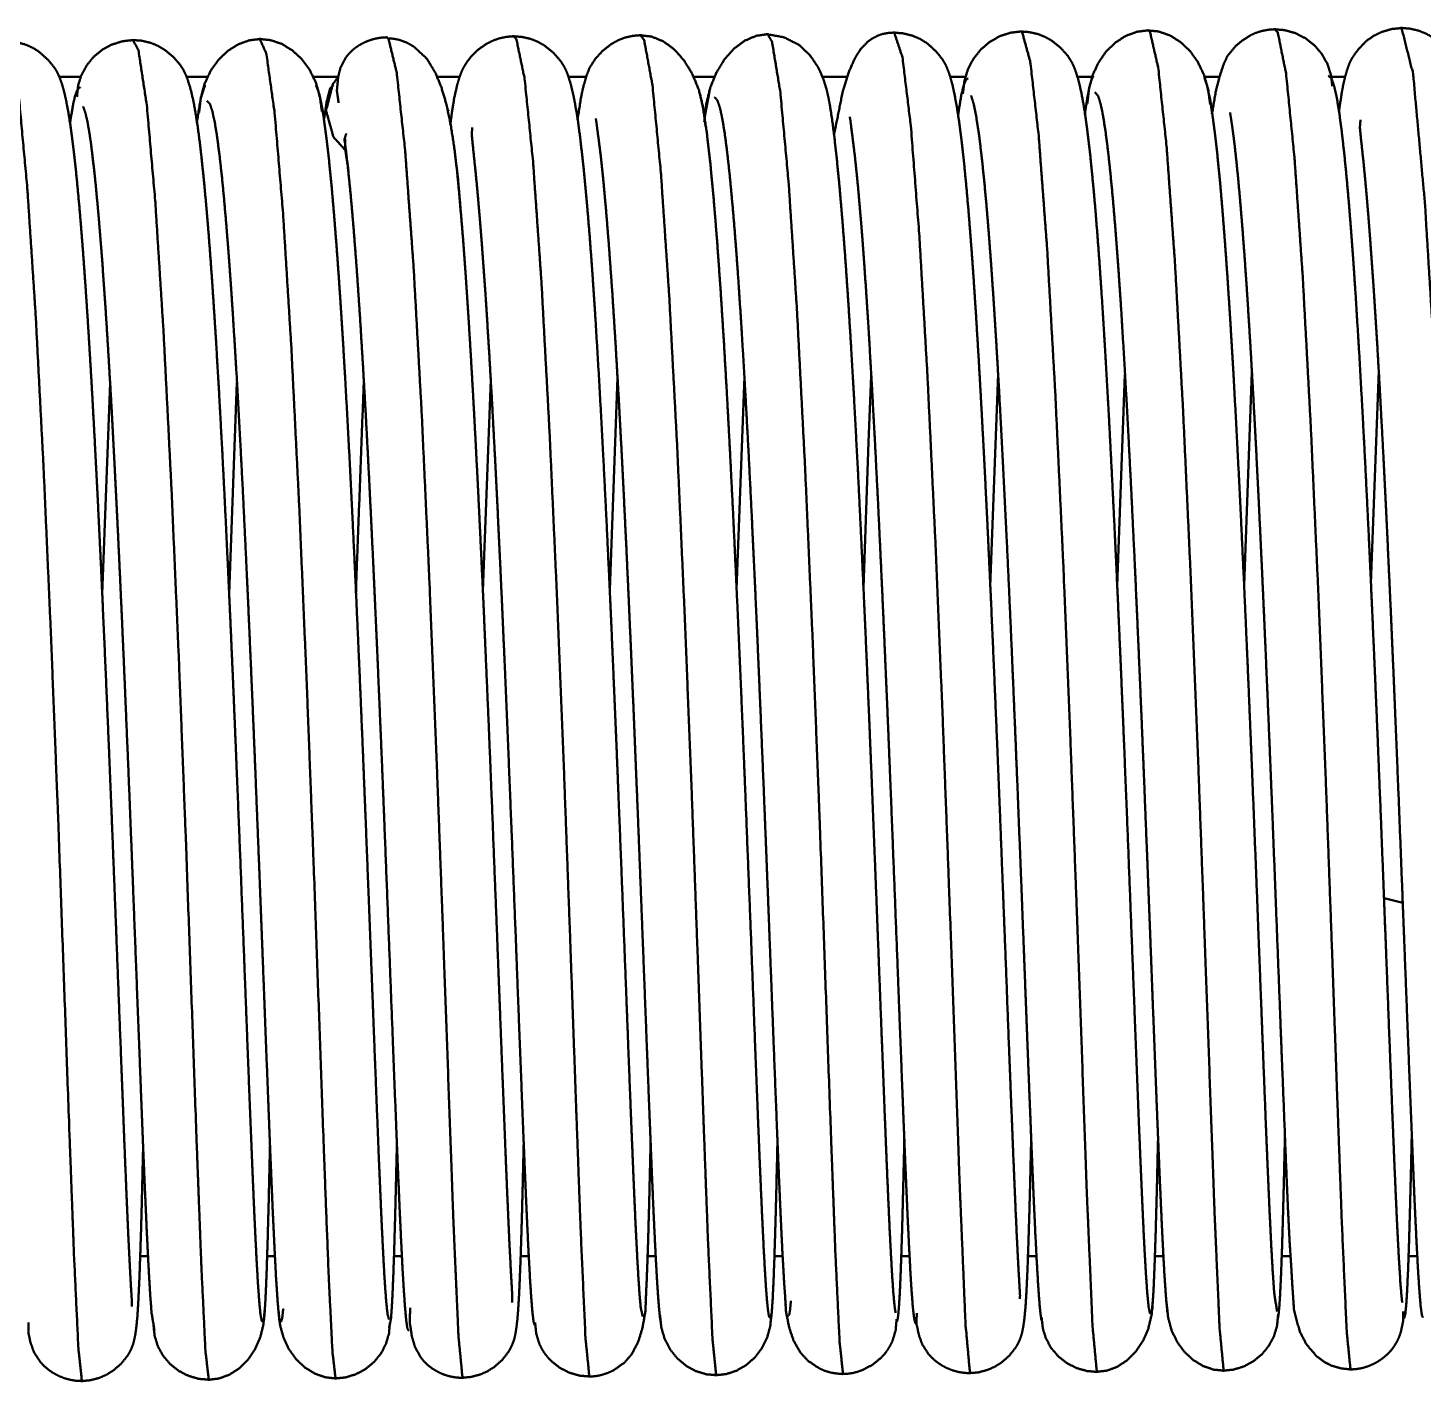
# Paper-space layout 'Layout1' of a CAD drawing. Header units: millimetres. Extents: x 69 to 348, y 30 to 269.
# Drawn here: x 185.55 to 193.24, y 125.51 to 132.98 of the extents above; entities that cross this region are included whole.
import ezdxf

# ---------------------------------------------------------------- set-up
doc = ezdxf.new("R2010")
doc.units = ezdxf.units.MM
doc.layers.add('170', color=7, linetype='Continuous', true_color=0xffffff)

psp = doc.layouts.get("Layout1")

# ---------------------------------------------------------------- linework, layer by layer
at = {"layer": '170', "color": 155, "linetype": 'Continuous', "lineweight": 50}
for p, q in [((187.5287, 132.9243), (187.5268, 132.9244)), ((185.8407, 132.7057), (185.7214, 132.7057)), ((186.5445, 132.7057), (186.4232, 132.7057)), ((187.2601, 132.7057), (187.1182, 132.7057)), ((187.9301, 132.7057), (187.8039, 132.7057)), ((188.6276, 132.7057), (188.5301, 132.7057)), ((189.342, 132.7057), (189.2139, 132.7057)), ((190.072, 132.7057), (189.9282, 132.7057)), ((190.7251, 132.7057), (190.6364, 132.7057)), ((191.4207, 132.7057), (191.337, 132.7057)), ((192.1245, 132.7057), (192.0389, 132.7057)), ((192.8151, 132.7057), (192.7332, 132.7057)), ((189.3076, 132.6249), (189.2799, 132.4787)), ((187.1975, 132.5771), (187.1815, 132.4741)), ((187.8696, 132.521), (187.8696, 132.5222)), ((192.9568, 129.9118), (193, 131.084)), ((186.0012, 131.0184), (185.958, 129.8516)), ((186.7009, 131.0199), (186.6578, 129.856)), ((188.0576, 129.8693), (188.1008, 131.0367)), ((188.7575, 129.8759), (188.8008, 131.0467)), ((189.4573, 129.8792), (189.5007, 131.0529)), ((190.2005, 131.0573), (190.185, 130.6916)), ((190.9005, 131.0669), (190.8572, 129.8949)), ((191.6, 131.0645), (191.557, 129.8981)), ((192.3002, 131.0774), (192.2568, 129.9013)), ((190.1573, 129.8894), (190.185, 130.6916)), ((193.0296, 128.1744), (193.1335, 128.1491)), ((186.1676, 126.2005), (186.2107, 126.2005)), ((186.8676, 126.2005), (186.9114, 126.2005)), ((187.5676, 126.2005), (187.6114, 126.2005)), ((188.2664, 126.2005), (188.3114, 126.2005)), ((188.9664, 126.2005), (189.012, 126.2005)), ((189.6664, 126.2005), (189.712, 126.2005)), ((190.3664, 126.2005), (190.412, 126.2005)), ((191.0651, 126.2005), (191.1126, 126.2005)), ((191.7657, 126.2005), (191.8126, 126.2005)), ((192.4651, 126.2005), (192.5139, 126.2005)), ((193.1645, 126.2005), (193.2132, 126.2005))]:
    psp.add_line(p, q, dxfattribs=at)
for points, knots in [([(188.2325, 132.9304), (188.1899, 132.9273), (188.1492, 132.9188), (188.1144, 132.9065), (188.0814, 132.8904), (188.0331, 132.8575), (187.9932, 132.8187), (187.9705, 132.789), (187.9537, 132.7622), (187.9417, 132.7386), (187.9346, 132.7206), (187.9254, 132.6934), (187.9168, 132.6649), (187.9002, 132.5917), (187.8866, 132.5072), (187.878, 132.4422)], [0, 0, 0.063607, 0.125496, 0.180552, 0.235175, 0.322111, 0.404956, 0.460788, 0.507751, 0.547219, 0.576035, 0.61879, 0.663202, 0.774858, 0.902368, 1, 1]), ([(188.9393, 125.8679), (188.9286, 125.9175), (188.9222, 125.9885), (188.9153, 126.0893), (188.9086, 126.2075), (188.9014, 126.3497), (188.8945, 126.4995), (188.8873, 126.6679), (188.8804, 126.8352), (188.8731, 127.0157), (188.8594, 127.3671), (188.8466, 127.702), (188.8246, 128.2711), (188.8064, 128.7321), (188.7952, 129.0072), (188.7837, 129.2841), (188.7697, 129.6088), (188.7552, 129.9305), (188.7381, 130.2928), (188.7204, 130.6434), (188.7, 131.0198), (188.6789, 131.3693), (188.6675, 131.5439), (188.6559, 131.7082), (188.6449, 131.8527), (188.6337, 131.9879), (188.6142, 132.1968), (188.594, 132.3762), (188.5776, 132.4943), (188.5594, 132.5958), (188.5447, 132.6582), (188.5283, 132.7122), (188.522, 132.729), (188.5134, 132.7483), (188.5018, 132.7703), (188.4847, 132.7963), (188.4473, 132.8388), (188.3975, 132.8791), (188.3606, 132.9), (188.3209, 132.9157), (188.2728, 132.9267), (188.2216, 132.9303)], [0, 0, 0.006989, 0.016802, 0.030714, 0.047016, 0.066615, 0.087255, 0.11046, 0.133519, 0.158394, 0.206799, 0.252946, 0.331354, 0.394874, 0.43278, 0.470924, 0.515681, 0.560007, 0.609941, 0.658277, 0.710174, 0.758376, 0.782457, 0.805137, 0.825092, 0.843763, 0.872652, 0.897514, 0.913925, 0.928126, 0.936948, 0.944708, 0.947191, 0.950102, 0.953521, 0.957808, 0.965601, 0.974423, 0.980256, 0.986132, 0.992933, 1, 1]), ([(188.6451, 125.5357), (188.6238, 125.7501), (188.5967, 126.3568), (188.5709, 127.0619), (188.5406, 127.9159), (188.506, 128.8581), (188.4672, 129.8267), (188.4251, 130.7564), (188.3805, 131.5811), (188.3344, 132.2402), (188.288, 132.6957), (188.2424, 132.9151), (188.2266, 132.9304)], [0, 0, 0.029061, 0.110936, 0.206075, 0.321304, 0.448431, 0.579139, 0.704633, 0.815998, 0.905089, 0.966818, 0.997028, 1, 1]), ([(188.933, 132.9364), (188.8859, 132.9326), (188.8415, 132.9225), (188.8039, 132.9081), (188.7689, 132.889), (188.7185, 132.8497), (188.6798, 132.8079), (188.6459, 132.7553), (188.6291, 132.7115), (188.6137, 132.6585), (188.6013, 132.6046), (188.5796, 132.4685)], [0, 0, 0.072479, 0.142292, 0.20412, 0.265302, 0.363464, 0.450902, 0.546942, 0.618856, 0.703656, 0.788432, 1, 1]), ([(189.2864, 132.4329), (189.2727, 132.5398), (189.2485, 132.6359), (189.2124, 132.7237), (189.1665, 132.7985), (189.1116, 132.8593), (189.0514, 132.9029), (188.9877, 132.9287), (188.9206, 132.9363)], [0, 0, 0.158028, 0.303331, 0.442535, 0.571208, 0.691274, 0.800196, 0.901051, 1, 1]), ([(189.3451, 125.5426), (189.3249, 125.7364), (189.2994, 126.291), (189.2741, 126.9747), (189.2444, 127.8137), (189.2103, 128.7482), (189.172, 129.7173), (189.1302, 130.6555), (189.0859, 131.4959), (189.0399, 132.1772), (188.9934, 132.6596), (188.9477, 132.9088), (188.9269, 132.9364)], [0, 0, 0.026269, 0.101152, 0.193422, 0.306639, 0.432755, 0.563561, 0.690213, 0.803715, 0.895805, 0.961165, 0.995329, 1, 1]), ([(189.6325, 132.9424), (189.566, 132.9327), (189.5032, 132.906), (189.4443, 132.8627), (189.3909, 132.8034), (189.3468, 132.7315), (189.3126, 132.6476), (189.2905, 132.5564), (189.2791, 132.4554)], [0, 0, 0.102016, 0.205604, 0.316601, 0.437618, 0.565725, 0.703176, 0.845604, 1, 1]), ([(190.3345, 125.8869), (190.3283, 125.9306), (190.3217, 126.0041), (190.3154, 126.0967), (190.3088, 126.2134), (190.3024, 126.3384), (190.2957, 126.482), (190.2895, 126.6248), (190.2829, 126.7809), (190.2752, 126.9736), (190.2602, 127.3564), (190.2476, 127.6827), (190.2353, 128.0046), (190.2197, 128.4048), (190.1998, 128.9022), (190.1885, 129.1771), (190.1749, 129.4979), (190.1608, 129.8167), (190.1442, 130.1746), (190.1273, 130.5225), (190.1088, 130.8747), (190.0899, 131.2063), (190.0726, 131.4821), (190.0551, 131.7348), (190.0395, 131.936), (190.0237, 132.118), (190.0098, 132.2585), (189.9961, 132.3808), (189.9848, 132.468), (189.9721, 132.5501), (189.9643, 132.5921), (189.9538, 132.6372), (189.9353, 132.6968), (189.9081, 132.7579), (189.8621, 132.8261), (189.8033, 132.8817), (189.72, 132.9241), (189.6214, 132.9423)], [0, 0, 0.006095, 0.016267, 0.02907, 0.045197, 0.062459, 0.082285, 0.101998, 0.123547, 0.150146, 0.202992, 0.248025, 0.29246, 0.347707, 0.416359, 0.454311, 0.498605, 0.542619, 0.592038, 0.640075, 0.68872, 0.734529, 0.772646, 0.807587, 0.835428, 0.860625, 0.880095, 0.897072, 0.909194, 0.920659, 0.926549, 0.932928, 0.941544, 0.950764, 0.962118, 0.973275, 0.986165, 1, 1]), ([(190.0449, 125.5497), (190.0258, 125.7257), (190.0021, 126.2283), (189.9773, 126.8899), (189.9145, 128.6388), (189.8767, 129.6075), (189.8353, 130.5532), (189.7912, 131.4084), (189.7454, 132.1112), (189.6989, 132.6201), (189.653, 132.8988), (189.6283, 132.9423)], [0, 0, 0.023883, 0.091762, 0.181075, 0.417169, 0.547955, 0.675653, 0.79119, 0.886201, 0.955134, 0.99324, 1, 1]), ([(190.3327, 132.9506), (190.3123, 132.9498), (190.2941, 132.9484), (190.261, 132.9424), (190.2365, 132.9336), (190.2062, 132.918), (190.1802, 132.8995), (190.1409, 132.8581), (190.1093, 132.8073), (190.0743, 132.7274), (190.0447, 132.6327), (189.9949, 132.386)], [0, 0, 0.028381, 0.053687, 0.100539, 0.136747, 0.184081, 0.228389, 0.307763, 0.390967, 0.512143, 0.650086, 1, 1]), ([(191.0208, 125.965), (191.0211, 125.9844), (191.0193, 126.0165), (191.0166, 126.0615), (191.0123, 126.1364), (191.0074, 126.229), (191.0019, 126.3417), (190.996, 126.4709), (190.9903, 126.6046), (190.9842, 126.7515), (190.972, 127.0543), (190.9606, 127.3476), (190.9373, 127.955), (190.9117, 128.6113), (190.8971, 128.9735), (190.8795, 129.3933), (190.8612, 129.8112), (190.8508, 130.0379), (190.8402, 130.2611), (190.8287, 130.4931), (190.817, 130.7192), (190.8045, 130.9503), (190.7918, 131.172), (190.7783, 131.3927), (190.7646, 131.6003), (190.7515, 131.7818), (190.7383, 131.9498), (190.7262, 132.088), (190.714, 132.2148), (190.6996, 132.3459), (190.6846, 132.4616), (190.6719, 132.5443), (190.6583, 132.6174), (190.647, 132.6673), (190.6343, 132.7121), (190.6264, 132.7348), (190.6172, 132.7581), (190.608, 132.7782), (190.5934, 132.8026), (190.5587, 132.846), (190.5095, 132.8905), (190.471, 132.9147), (190.429, 132.9329), (190.3765, 132.946), (190.3201, 132.9504)], [0, 0, 0.002693, 0.007165, 0.013446, 0.023887, 0.036788, 0.052487, 0.070486, 0.089108, 0.109573, 0.151751, 0.192602, 0.277193, 0.368595, 0.419047, 0.477513, 0.535721, 0.567313, 0.598411, 0.630739, 0.662245, 0.694443, 0.725359, 0.756129, 0.785072, 0.810407, 0.833861, 0.853164, 0.870889, 0.889243, 0.905485, 0.917121, 0.927473, 0.934599, 0.941076, 0.944419, 0.947906, 0.950975, 0.954946, 0.962675, 0.971903, 0.978223, 0.984606, 0.992128, 1, 1]), ([(190.3265, 132.9506), (190.3274, 132.9505), (190.3724, 132.8142), (190.4187, 132.4351), (190.465, 131.8403), (190.5102, 131.063), (190.5533, 130.1612), (190.5933, 129.1991), (190.6293, 128.2408), (190.6884, 126.5894), (190.7204, 125.8258), (190.7449, 125.5542)], [0, 0, 0.000128, 0.019483, 0.070982, 0.151437, 0.256432, 0.378174, 0.508022, 0.637343, 0.860164, 0.963231, 1, 1]), ([(191.0316, 132.9569), (190.9688, 132.9498), (190.9097, 132.9306), (190.8544, 132.8993), (190.8046, 132.8568), (190.7638, 132.8053), (190.7331, 132.7461), (190.7141, 132.6825), (190.706, 132.6129)], [0, 0, 0.120826, 0.239524, 0.361045, 0.486198, 0.611743, 0.739108, 0.866114, 1, 1]), ([(191.7398, 125.8837), (191.737, 125.8869), (191.7304, 125.9217), (191.7233, 125.9934), (191.7164, 126.091), (191.709, 126.2178), (191.7019, 126.3589), (191.6943, 126.5231), (191.687, 126.692), (191.6793, 126.8784), (191.6644, 127.2551), (191.65, 127.6278), (191.6365, 127.9781), (191.6137, 128.5643), (191.595, 129.0297), (191.5837, 129.2998), (191.5721, 129.5699), (191.5583, 129.8802), (191.5441, 130.1857), (191.5275, 130.524), (191.5104, 130.8497), (191.4909, 131.1946), (191.4709, 131.5136), (191.4601, 131.6718), (191.4491, 131.8205), (191.4388, 131.9514), (191.4282, 132.0736), (191.4097, 132.2634), (191.3905, 132.4267), (191.3749, 132.5353), (191.3574, 132.6294), (191.3431, 132.6885), (191.3271, 132.74), (191.3208, 132.7565), (191.3123, 132.7754), (191.3008, 132.7972), (191.2837, 132.8231), (191.2464, 132.8654), (191.1966, 132.9056), (191.1598, 132.9265), (191.1202, 132.9422), (191.0721, 132.9532), (191.0209, 132.9568)], [0, 0, 0.000586, 0.005459, 0.015354, 0.028814, 0.046265, 0.065691, 0.088291, 0.111525, 0.137165, 0.188988, 0.240264, 0.288442, 0.369083, 0.433111, 0.470274, 0.50743, 0.550137, 0.592171, 0.638735, 0.683558, 0.731053, 0.774988, 0.796779, 0.817282, 0.83532, 0.852191, 0.878397, 0.901, 0.916087, 0.929242, 0.937593, 0.945005, 0.947437, 0.950288, 0.953676, 0.95794, 0.965696, 0.974493, 0.980309, 0.986167, 0.992953, 1, 1]), ([(191.0254, 132.9568), (191.0326, 132.9544), (191.0779, 132.7877), (191.1242, 132.3805), (191.1704, 131.7618), (191.2154, 130.9666), (191.2582, 130.0538), (191.2977, 129.0885), (191.3332, 128.1352), (191.3912, 126.516), (191.4214, 125.8116), (191.4447, 125.5609)], [0, 0, 0.001026, 0.02431, 0.079559, 0.1632, 0.270575, 0.393756, 0.523997, 0.652599, 0.871021, 0.966059, 1, 1]), ([(191.7326, 132.9631), (191.6679, 132.9554), (191.6068, 132.9333), (191.5495, 132.8972), (191.4978, 132.8477), (191.4553, 132.7875), (191.4227, 132.7178), (191.402, 132.6422), (191.3921, 132.559)], [0, 0, 0.11199, 0.223538, 0.339806, 0.462747, 0.589343, 0.721539, 0.856012, 1, 1]), ([(192.0703, 132.553), (192.0586, 132.6391), (192.0362, 132.7168), (192.0021, 132.7883), (191.9581, 132.8495), (191.9052, 132.8994), (191.847, 132.9354), (191.7853, 132.9566), (191.7201, 132.963)], [0, 0, 0.146186, 0.282342, 0.415557, 0.542389, 0.664809, 0.779907, 0.889841, 1, 1]), ([(191.7264, 132.9631), (191.7379, 132.9546), (191.7833, 132.7578), (191.8297, 132.3228), (191.8758, 131.6808), (191.9206, 130.8684), (191.963, 129.9456), (192.0021, 128.978), (192.0371, 128.0307), (192.094, 126.4452), (192.1223, 125.8001), (192.1444, 125.5678)], [0, 0, 0.001924, 0.029165, 0.088142, 0.174933, 0.284634, 0.40919, 0.539753, 0.667565, 0.881475, 0.968538, 1, 1]), ([(192.4316, 132.9692), (192.3915, 132.9663), (192.3538, 132.959), (192.3211, 132.9484), (192.291, 132.9347), (192.2452, 132.9056), (192.2098, 132.8753), (192.1663, 132.8228), (192.145, 132.7771), (192.1216, 132.7067), (192.1015, 132.6277), (192.08, 132.5008)], [0, 0, 0.061923, 0.120959, 0.173865, 0.224745, 0.308182, 0.379873, 0.484775, 0.562348, 0.67647, 0.802006, 1, 1]), ([(192.7441, 132.6555), (192.7359, 132.7197), (192.7167, 132.7785), (192.686, 132.8329), (192.6453, 132.8803), (192.5959, 132.919), (192.541, 132.9471), (192.4827, 132.9638), (192.4208, 132.9691)], [0, 0, 0.129796, 0.253964, 0.379239, 0.504347, 0.630282, 0.753882, 0.875453, 1, 1]), ([(192.4257, 132.9692), (192.4431, 132.9511), (192.4887, 132.7243), (192.5351, 132.262), (192.5812, 131.5973), (192.6257, 130.7686), (192.6678, 129.8366), (192.7064, 128.8678), (192.7409, 127.9275), (192.7711, 127.0772), (192.7968, 126.3773), (192.8233, 125.7857), (192.8443, 125.5747)], [0, 0, 0.003383, 0.03458, 0.097222, 0.187067, 0.298975, 0.424767, 0.555507, 0.682387, 0.797119, 0.891551, 0.971403, 1, 1]), ([(193.1319, 132.9763), (193.0712, 132.9698), (193.0153, 132.9536), (192.9719, 132.9323), (192.9327, 132.9046), (192.8863, 132.8571), (192.8548, 132.8128), (192.8416, 132.7879), (192.8339, 132.7683), (192.8242, 132.7398), (192.8155, 132.7102), (192.8051, 132.6666), (192.7961, 132.6187), (192.7803, 132.5128)], [0, 0, 0.094361, 0.18421, 0.259035, 0.333073, 0.435746, 0.519728, 0.563291, 0.595805, 0.64235, 0.690034, 0.759275, 0.834528, 1, 1]), ([(193.838, 125.915), (193.8285, 125.956), (193.8221, 126.0235), (193.8153, 126.1216), (193.8086, 126.2375), (193.8016, 126.377), (193.7948, 126.5239), (193.7876, 126.689), (193.7808, 126.8529), (193.7669, 127.1993), (193.7537, 127.5409), (193.7365, 127.9885), (193.7254, 128.2774), (193.7072, 128.7384), (193.6961, 129.014), (193.6846, 129.2917), (193.6706, 129.6177), (193.6561, 129.9409), (193.6389, 130.3058), (193.6212, 130.6589), (193.6006, 131.0395), (193.5794, 131.394), (193.5679, 131.5717), (193.5562, 131.7392), (193.5452, 131.8863), (193.534, 132.0235), (193.5142, 132.2352), (193.4938, 132.4163), (193.4773, 132.5356), (193.4589, 132.638), (193.444, 132.7014), (193.4274, 132.7561), (193.4209, 132.7734), (193.4122, 132.793), (193.4006, 132.8153), (193.3833, 132.8417), (193.3458, 132.8843), (193.2958, 132.9248), (193.2589, 132.9458), (193.2192, 132.9615), (193.1711, 132.9725), (193.1199, 132.9762)], [0, 0, 0.005798, 0.015132, 0.02867, 0.044656, 0.063892, 0.08414, 0.106897, 0.129478, 0.177212, 0.224285, 0.285962, 0.32578, 0.389306, 0.427291, 0.465558, 0.510492, 0.555038, 0.605331, 0.654021, 0.706503, 0.755403, 0.77992, 0.803046, 0.823351, 0.842314, 0.871593, 0.896675, 0.913268, 0.927596, 0.936555, 0.944427, 0.946969, 0.949926, 0.953388, 0.957736, 0.965545, 0.974416, 0.98025, 0.986135, 0.992932, 1, 1]), ([(193.5443, 125.5802), (193.5425, 125.5821), (193.5261, 125.744), (193.5063, 126.1467), (193.4826, 126.7617), (193.4216, 128.4652), (193.3847, 129.4301), (193.344, 130.3842), (193.3004, 131.2647), (193.2549, 132.0087), (193.1896, 132.7221), (193.1259, 132.9763)], [0, 0, 0.000348, 0.022295, 0.07668, 0.15968, 0.389579, 0.519807, 0.648614, 0.767502, 0.868036, 0.96466, 1, 1]), ([(186.1214, 125.9218), (186.1218, 125.9416), (186.1199, 125.9741), (186.1171, 126.0197), (186.1128, 126.0957), (186.1078, 126.1899), (186.1022, 126.3051), (186.0962, 126.4378), (186.0903, 126.5755), (186.084, 126.7268), (186.0717, 127.037), (186.0602, 127.3345), (186.0367, 127.9464), (186.011, 128.603), (185.9963, 128.9644), (185.9788, 129.3828), (185.9604, 129.7987), (185.9501, 130.024), (185.9395, 130.2458), (185.9281, 130.4757), (185.9165, 130.6996), (185.9041, 130.9279), (185.8914, 131.1466), (185.878, 131.3637), (185.8644, 131.5675), (185.8514, 131.7464), (185.8383, 131.9122), (185.8263, 132.0489), (185.8142, 132.1746), (185.7999, 132.3045), (185.7851, 132.4195), (185.7726, 132.5013), (185.7591, 132.5737), (185.748, 132.6229), (185.7355, 132.6669), (185.7278, 132.6891), (185.7186, 132.7119), (185.7095, 132.7317), (185.695, 132.7557), (185.6604, 132.799), (185.6114, 132.8433), (185.5729, 132.8675), (185.5308, 132.8858), (185.4783, 132.899), (185.4219, 132.9035)], [0, 0, 0.002756, 0.007284, 0.013652, 0.024246, 0.037393, 0.053445, 0.07194, 0.091136, 0.112221, 0.155442, 0.19691, 0.282175, 0.373662, 0.424026, 0.482334, 0.540311, 0.571712, 0.602625, 0.634679, 0.665905, 0.697736, 0.728237, 0.758522, 0.786968, 0.811937, 0.835106, 0.854206, 0.871796, 0.889996, 0.906135, 0.917655, 0.927913, 0.934935, 0.941311, 0.944572, 0.948006, 0.951031, 0.954931, 0.962662, 0.971854, 0.978193, 0.984573, 0.99212, 1, 1]), ([(185.4273, 132.9036), (185.4524, 132.8644), (185.4982, 132.593), (185.5446, 132.0907), (185.5905, 131.3933), (185.6346, 130.5416), (185.6761, 129.5977), (185.7141, 128.6288), (185.7771, 126.8736), (185.8021, 126.2064), (185.8262, 125.6911), (185.8456, 125.5106)], [0, 0, 0.00628, 0.043398, 0.111439, 0.20572, 0.320749, 0.448185, 0.578977, 0.815882, 0.905937, 0.975525, 1, 1]), ([(186.1332, 132.9096), (186.0717, 132.9031), (186.0141, 132.8856), (185.96, 132.8569), (185.9117, 132.8178), (185.8722, 132.7704), (185.8428, 132.7164), (185.825, 132.6582), (185.8183, 132.5951)], [0, 0, 0.125409, 0.247577, 0.371752, 0.497902, 0.622983, 0.747778, 0.87126, 1, 1]), ([(186.8407, 125.8393), (186.8377, 125.843), (186.8313, 125.876), (186.8246, 125.9422), (186.818, 126.0325), (186.8109, 126.1504), (186.8041, 126.2829), (186.7968, 126.4378), (186.7897, 126.5989), (186.7823, 126.7766), (186.7679, 127.1382), (186.754, 127.4996), (186.7407, 127.8442), (186.7177, 128.4381), (186.6995, 128.8904), (186.6892, 129.1399), (186.6787, 129.3899), (186.6659, 129.6818), (186.6528, 129.9706), (186.6374, 130.2953), (186.6216, 130.6103), (186.6033, 130.9496), (186.5845, 131.2676), (186.5741, 131.4299), (186.5637, 131.5841), (186.5528, 131.736), (186.5417, 131.8786), (186.5216, 132.1079), (186.5008, 132.3062), (186.4835, 132.4397), (186.4646, 132.5537), (186.4491, 132.6252), (186.4305, 132.6874), (186.4226, 132.708), (186.4132, 132.7294), (186.4029, 132.7495), (186.387, 132.7738), (186.3515, 132.8146), (186.3023, 132.8558), (186.265, 132.8776), (186.2246, 132.894), (186.1748, 132.9056), (186.1215, 132.9095)], [0, 0, 0.000662, 0.005277, 0.014426, 0.026885, 0.043112, 0.061359, 0.082688, 0.104854, 0.129316, 0.179063, 0.228797, 0.276206, 0.357933, 0.420174, 0.454509, 0.488912, 0.529087, 0.568838, 0.613526, 0.656891, 0.703608, 0.74741, 0.769779, 0.791029, 0.811966, 0.831627, 0.863282, 0.89069, 0.909203, 0.925097, 0.935159, 0.944077, 0.947109, 0.950327, 0.953435, 0.957423, 0.96486, 0.97368, 0.979615, 0.985621, 0.992651, 1, 1]), ([(186.1271, 132.9096), (186.1577, 132.8516), (186.2036, 132.551), (186.2501, 132.0226), (186.2958, 131.3041), (186.3397, 130.4383), (186.3808, 129.4876), (186.4183, 128.5199), (186.4802, 126.7905), (186.5047, 126.1459), (186.5272, 125.6785), (186.5456, 125.5176)], [0, 0, 0.008838, 0.049874, 0.121431, 0.218552, 0.335517, 0.463889, 0.594545, 0.828005, 0.915026, 0.978161, 1, 1]), ([(186.8332, 132.9156), (186.7684, 132.9076), (186.7072, 132.8852), (186.6499, 132.8488), (186.5981, 132.799), (186.5554, 132.7386), (186.5228, 132.6685), (186.5021, 132.5926), (186.4921, 132.5089)], [0, 0, 0.111781, 0.223187, 0.339351, 0.462285, 0.588848, 0.721169, 0.855763, 1, 1]), ([(187.1701, 132.5142), (187.1586, 132.5984), (187.1365, 132.6744), (187.1025, 132.7442), (187.0588, 132.8039), (187.0061, 132.8527), (186.9481, 132.8879), (186.8866, 132.9089), (186.8216, 132.9154)], [0, 0, 0.145091, 0.280263, 0.412726, 0.539153, 0.661775, 0.777526, 0.888602, 1, 1]), ([(186.8266, 132.9155), (186.863, 132.8353), (186.9091, 132.5055), (186.9555, 131.9516), (187.0011, 131.2129), (187.0447, 130.3337), (187.0854, 129.3772), (187.1224, 128.4116), (187.1833, 126.7098), (187.2072, 126.0885), (187.228, 125.6721), (187.2451, 125.5248)], [0, 0, 0.011888, 0.056813, 0.131819, 0.231685, 0.350472, 0.479651, 0.610044, 0.839829, 0.923729, 0.979985, 1, 1]), ([(187.5325, 132.9244), (187.5141, 132.924), (187.4953, 132.9223), (187.4777, 132.9196), (187.4598, 132.9158), (187.443, 132.9111), (187.4265, 132.9054), (187.4107, 132.899), (187.3956, 132.8919), (187.381, 132.8839), (187.3675, 132.8755), (187.3543, 132.8663), (187.3424, 132.8568), (187.3193, 132.8348), (187.3016, 132.8132), (187.2719, 132.757), (187.2593, 132.704), (187.2526, 132.6317), (187.2615, 132.5626)], [0, 0, 0.034901, 0.070845, 0.104753, 0.139443, 0.172649, 0.205834, 0.23829, 0.269938, 0.301581, 0.331741, 0.362505, 0.391384, 0.45196, 0.505086, 0.625983, 0.729564, 0.867561, 1, 1]), ([(187.9366, 131.949), (187.9213, 132.1358), (187.9014, 132.3063), (187.8811, 132.4387), (187.8556, 132.5591), (187.8289, 132.6485), (187.7952, 132.7298), (187.7476, 132.8077), (187.6756, 132.8737), (187.6441, 132.892), (187.6051, 132.9075), (187.5876, 132.9123), (187.5681, 132.916), (187.5501, 132.9179), (187.5305, 132.9188)], [0, 0, 0.164352, 0.314855, 0.432348, 0.54023, 0.622087, 0.699194, 0.779234, 0.864888, 0.896848, 0.933633, 0.949534, 0.966928, 0.982801, 1, 1]), ([(187.9454, 125.5287), (187.9229, 125.7615), (187.894, 126.4254), (187.8368, 128.0194), (187.8016, 128.9683), (187.7624, 129.9355), (187.72, 130.8559), (187.6751, 131.664), (187.6289, 132.3001), (187.5825, 132.7281), (187.5372, 132.9176), (187.5363, 132.9188)], [0, 0, 0.031567, 0.121295, 0.336662, 0.464871, 0.59556, 0.719966, 0.829246, 0.915363, 0.973488, 0.999803, 1, 1]), ([(187.2588, 132.7065), (187.2297, 132.6656), (187.1926, 132.5197), (187.2334, 132.3746), (187.302, 132.2986)], [0, 0, 0.110611, 0.442234, 0.774462, 1, 1]), ([(190.7356, 132.698), (190.724, 132.6912), (190.7104, 132.6605), (190.6971, 132.6061), (190.6798, 132.4975)], [0, 0, 0.063334, 0.220753, 0.483598, 1, 1]), ([(191.426, 132.7119), (191.4144, 132.6863), (191.403, 132.6448), (191.3923, 132.5899), (191.3818, 132.5205), (191.3793, 132.5011)], [0, 0, 0.12937, 0.327941, 0.586176, 0.909932, 1, 1]), ([(192.4393, 125.8943), (192.4236, 125.9958), (192.4158, 126.1051), (192.4074, 126.2523), (192.3998, 126.406), (192.3917, 126.5851), (192.3846, 126.7512), (192.3772, 126.9329), (192.3613, 127.3383), (192.3504, 127.6222), (192.3363, 127.9877), (192.3207, 128.3909), (192.2999, 128.912), (192.2868, 129.2295), (192.2732, 129.5476), (192.2568, 129.916), (192.2398, 130.2772), (192.2199, 130.6761), (192.1994, 131.0539), (192.1879, 131.2494), (192.1764, 131.4355), (192.1641, 131.6211), (192.1517, 131.7943), (192.1385, 131.963), (192.1254, 132.1164), (192.1114, 132.2607), (192.0975, 132.3868), (192.0829, 132.4986), (192.0684, 132.5882), (192.0533, 132.6572), (192.0384, 132.701)], [0, 0, 0.01505, 0.031106, 0.052724, 0.075271, 0.101546, 0.125913, 0.152561, 0.212031, 0.253662, 0.307268, 0.366416, 0.442839, 0.489412, 0.536073, 0.590122, 0.643119, 0.701652, 0.75711, 0.785802, 0.813134, 0.840395, 0.865847, 0.890645, 0.913204, 0.934455, 0.953039, 0.969564, 0.982877, 0.99322, 1, 1]), ([(193.129, 125.9439), (193.1204, 126.0425), (193.111, 126.1905), (193.1022, 126.3594), (193.0928, 126.5645), (193.0842, 126.766), (193.0751, 126.9899), (193.0589, 127.4027), (193.0414, 127.8597), (193.0294, 128.1694), (193.0142, 128.5594), (192.9973, 128.9803), (192.9863, 129.2457), (192.975, 129.5113), (192.961, 129.8281), (192.9467, 130.1402), (192.9295, 130.4949), (192.9118, 130.8358), (192.8912, 131.2023), (192.8702, 131.5386), (192.8586, 131.7078), (192.8469, 131.8654), (192.8345, 132.0195), (192.822, 132.1597), (192.8089, 132.292), (192.7957, 132.4075), (192.782, 132.5102), (192.7683, 132.5927), (192.754, 132.6566), (192.7399, 132.6965), (192.723, 132.7119)], [0, 0, 0.014576, 0.036409, 0.061317, 0.09155, 0.121245, 0.154254, 0.215075, 0.282422, 0.328064, 0.385544, 0.447573, 0.486677, 0.525828, 0.572518, 0.618532, 0.670818, 0.72109, 0.775141, 0.824765, 0.849731, 0.87301, 0.895771, 0.9165, 0.936075, 0.953199, 0.968448, 0.980767, 0.990407, 0.996643, 1, 1]), ([(185.8366, 132.649), (185.8225, 132.639), (185.809, 132.6053), (185.7958, 132.5485), (185.7808, 132.4538)], [0, 0, 0.083095, 0.25779, 0.538503, 1, 1]), ([(186.5244, 132.6588), (186.5019, 132.5891), (186.4804, 132.4601), (186.4796, 132.4534)], [0, 0, 0.347018, 0.967859, 1, 1]), ([(187.5398, 125.8499), (187.532, 125.8791), (187.5236, 125.9599), (187.5157, 126.0722), (187.5073, 126.2231), (187.4996, 126.381), (187.4914, 126.5646), (187.4842, 126.7343), (187.4689, 127.1174), (187.4553, 127.4687), (187.4428, 127.7943), (187.4279, 128.1801), (187.4096, 128.6438), (187.399, 128.907), (187.3858, 129.2253), (187.3721, 129.5438), (187.3556, 129.9121), (187.3386, 130.273), (187.3186, 130.6701), (187.298, 131.0449), (187.2866, 131.2381), (187.275, 131.4218), (187.2627, 131.6052), (187.2502, 131.7766), (187.237, 131.9436), (187.2238, 132.0955), (187.2098, 132.2382), (187.1959, 132.3623), (187.1813, 132.4714), (187.1668, 132.5577), (187.1517, 132.6222), (187.1367, 132.6604)], [0, 0, 0.004419, 0.016308, 0.032799, 0.054937, 0.078095, 0.105013, 0.129889, 0.186035, 0.23753, 0.285241, 0.341798, 0.409756, 0.44833, 0.494998, 0.541689, 0.59568, 0.648586, 0.70682, 0.761795, 0.790145, 0.817097, 0.844028, 0.86919, 0.893729, 0.916064, 0.937054, 0.955349, 0.971475, 0.984287, 0.993984, 1, 1]), ([(187.2338, 132.6578), (187.2317, 132.6583), (187.2162, 132.6449), (187.2013, 132.5896), (187.1978, 132.5685), (187.1944, 132.5446)], [0, 0, 0.01763, 0.180798, 0.63767, 0.807537, 1, 1]), ([(191.4331, 132.6225), (191.4521, 132.6013), (191.4657, 132.5571), (191.4796, 132.4898), (191.4929, 132.4046), (191.5062, 132.3001), (191.519, 132.1831), (191.5318, 132.0496), (191.544, 131.9085), (191.5561, 131.7537), (191.5675, 131.5951), (191.5789, 131.4254), (191.5995, 131.0878), (191.6196, 130.7214), (191.637, 130.3808), (191.6539, 130.0273), (191.668, 129.7161), (191.6818, 129.4007), (191.693, 129.1362), (191.7038, 128.8723), (191.7205, 128.4537), (191.7326, 128.1453), (191.7409, 127.9294), (191.7461, 127.7928), (191.7581, 127.4797), (191.773, 127.0968), (191.7808, 126.8997), (191.7899, 126.6798), (191.7984, 126.4829), (191.8078, 126.2827), (191.8166, 126.1189), (191.8261, 125.9769), (191.8347, 125.8846)], [0, 0, 0.004212, 0.011051, 0.021226, 0.033971, 0.049564, 0.066979, 0.086805, 0.107764, 0.130738, 0.154249, 0.179421, 0.229455, 0.283739, 0.334189, 0.386547, 0.432629, 0.479323, 0.518499, 0.557565, 0.619542, 0.665202, 0.697163, 0.717382, 0.763732, 0.820415, 0.849602, 0.882163, 0.911311, 0.940956, 0.965223, 0.986286, 1, 1]), ([(186.5342, 132.5746), (186.551, 132.5587), (186.5646, 132.5195), (186.5784, 132.4567), (186.5917, 132.3749), (186.605, 132.2728), (186.6178, 132.1578), (186.6306, 132.0262), (186.6427, 131.8866), (186.6548, 131.7336), (186.6663, 131.577), (186.6776, 131.4094), (186.6983, 131.0764), (186.7185, 130.7137), (186.7359, 130.375), (186.7528, 130.0227), (186.767, 129.7117), (186.7808, 129.3964), (186.792, 129.1315), (186.8029, 128.8669), (186.8197, 128.4472), (186.8318, 128.1381), (186.8402, 127.9217), (186.8455, 127.7847), (186.8575, 127.4705), (186.8725, 127.0851), (186.8804, 126.8859), (186.8895, 126.6623), (186.8981, 126.4611), (186.9076, 126.2563), (186.9165, 126.0884), (186.926, 125.9424), (186.9347, 125.8473)], [0, 0, 0.003425, 0.009578, 0.019105, 0.031385, 0.046629, 0.063783, 0.083367, 0.104126, 0.126872, 0.150129, 0.175023, 0.22445, 0.278274, 0.328511, 0.380772, 0.426898, 0.473659, 0.512942, 0.552169, 0.614403, 0.660236, 0.692321, 0.712628, 0.759225, 0.816354, 0.845904, 0.879056, 0.908895, 0.93926, 0.96418, 0.985854, 1, 1]), ([(189.6405, 125.8605), (189.636, 125.8692), (189.6309, 125.8997), (189.6255, 125.9518), (189.6196, 126.0272), (189.6135, 126.1243), (189.6068, 126.2461), (189.5998, 126.3899), (189.5921, 126.5597), (189.584, 126.7508), (189.5752, 126.9675), (189.556, 127.4608), (189.5343, 128.0264), (189.5099, 128.6491), (189.4968, 128.974), (189.4828, 129.3097), (189.4683, 129.6449), (189.453, 129.9844), (189.4372, 130.3166), (189.4208, 130.6453), (189.4039, 130.9594), (189.3864, 131.2609), (189.3686, 131.5396), (189.3502, 131.7975), (189.3317, 132.026), (189.3127, 132.2273), (189.2937, 132.3931), (189.2746, 132.5228), (189.2555, 132.6133)], [0, 0, 0.001436, 0.006014, 0.013754, 0.024931, 0.039307, 0.057321, 0.078596, 0.103717, 0.131977, 0.16403, 0.236982, 0.32062, 0.412697, 0.460747, 0.510398, 0.559965, 0.610183, 0.65933, 0.707963, 0.754441, 0.799076, 0.840334, 0.878549, 0.912418, 0.942302, 0.96695, 0.986329, 1, 1]), ([(189.3354, 132.5916), (189.3389, 132.5913), (189.3521, 132.5755), (189.3656, 132.536), (189.3786, 132.4759), (189.3918, 132.3951), (189.4044, 132.2995), (189.4171, 132.1867), (189.4291, 132.0641), (189.4412, 131.9274), (189.4526, 131.7854), (189.464, 131.6316), (189.4846, 131.3216), (189.505, 130.9783), (189.5226, 130.6534), (189.5398, 130.3117), (189.5543, 130.0071), (189.5684, 129.6959), (189.5799, 129.4325), (189.5911, 129.1678), (189.6085, 128.744), (189.6211, 128.4288), (189.6298, 128.2067), (189.6352, 128.0654), (189.6478, 127.7389), (189.6634, 127.3337), (189.6812, 126.8805), (189.6902, 126.66), (189.7002, 126.4306), (189.7095, 126.2361), (189.7195, 126.0584), (189.7286, 125.9299)], [0, 0, 0.000512, 0.0036, 0.009846, 0.019038, 0.031297, 0.045724, 0.062706, 0.081128, 0.101664, 0.122971, 0.146046, 0.192531, 0.243975, 0.292651, 0.343842, 0.389458, 0.436061, 0.475509, 0.515151, 0.578604, 0.625787, 0.65905, 0.680205, 0.72908, 0.789744, 0.857604, 0.890615, 0.924976, 0.954098, 0.980735, 1, 1]), ([(190.7513, 132.6036), (190.7657, 132.5555), (190.7802, 132.4831), (190.7943, 132.3908), (190.8084, 132.2771), (190.8219, 132.1496), (190.8355, 132.0041), (190.8483, 131.8498), (190.8611, 131.6803), (190.8732, 131.5061), (190.8852, 131.3199), (190.8965, 131.1333), (190.9076, 130.9379), (190.9277, 130.5604), (190.9473, 130.163), (190.964, 129.803), (190.9801, 129.4366), (190.9935, 129.1199), (191.0064, 128.8044), (191.0269, 128.2865), (191.0424, 127.8861), (191.0535, 127.5972), (191.0611, 127.3984), (191.0659, 127.2741), (191.0769, 126.9942), (191.083, 126.8433), (191.0904, 126.6643), (191.0974, 126.5011), (191.1056, 126.3248), (191.1133, 126.174), (191.1218, 126.0299), (191.1298, 125.9239), (191.1341, 125.8818), (191.1382, 125.8524), (191.1452, 125.8321)], [0, 0, 0.007409, 0.018288, 0.032036, 0.048919, 0.067814, 0.089335, 0.112153, 0.137195, 0.162922, 0.190412, 0.217952, 0.246786, 0.302474, 0.361101, 0.414185, 0.468228, 0.514922, 0.561442, 0.637803, 0.696835, 0.739425, 0.768744, 0.787068, 0.828332, 0.85059, 0.876977, 0.901048, 0.927047, 0.949297, 0.97056, 0.98623, 0.992454, 0.996826, 1, 1]), ([(185.8526, 132.5421), (185.8637, 132.5118), (185.875, 132.4652), (185.8859, 132.4051), (185.8969, 132.3304), (185.9178, 132.1527), (185.9387, 131.9298), (185.9579, 131.6891), (185.977, 131.4159), (185.9941, 131.1427), (186.011, 130.848), (186.0259, 130.5676), (186.0405, 130.2754), (186.0532, 130.009), (186.0656, 129.7372), (186.0762, 129.4982), (186.0865, 129.2576), (186.1035, 128.8499), (186.119, 128.4634), (186.1277, 128.2412), (186.1455, 127.7796), (186.1644, 127.2898), (186.1737, 127.0496), (186.1836, 126.801), (186.193, 126.5753), (186.2027, 126.3563), (186.2118, 126.1711), (186.221, 126.009), (186.2296, 125.8911), (186.2459, 125.79)], [0, 0, 0.004774, 0.011844, 0.02088, 0.032038, 0.05847, 0.091552, 0.127222, 0.167682, 0.208132, 0.251749, 0.293232, 0.336456, 0.375869, 0.416065, 0.451414, 0.486991, 0.547291, 0.60443, 0.637289, 0.705543, 0.777962, 0.81348, 0.850238, 0.883624, 0.916006, 0.943413, 0.967403, 0.984867, 1, 1]), ([(188.6814, 132.4743), (188.6816, 132.4729), (188.6838, 132.4572), (188.6875, 132.4281), (188.696, 132.3652), (188.7069, 132.2795), (188.7218, 132.1403), (188.7372, 131.9719), (188.7545, 131.7567), (188.772, 131.5121), (188.7884, 131.2563), (188.8046, 130.9795), (188.8198, 130.7016), (188.8347, 130.4104), (188.8484, 130.1276), (188.8618, 129.8377), (188.874, 129.5633), (188.886, 129.2864), (188.8981, 128.9956), (188.9099, 128.7065), (188.9362, 128.0364), (188.9638, 127.3194), (188.9776, 126.9658), (188.9846, 126.7932), (188.9912, 126.6325), (188.998, 126.4765), (189.0044, 126.336), (189.0109, 126.2049), (189.0171, 126.0922), (189.0233, 125.9935), (189.0292, 125.9162), (189.0351, 125.8586), (189.0407, 125.8251)], [0, 0, 0.000214, 0.002602, 0.007001, 0.016523, 0.029499, 0.050516, 0.07591, 0.108326, 0.145144, 0.183616, 0.225244, 0.267034, 0.310808, 0.353328, 0.396886, 0.438136, 0.479743, 0.523438, 0.566879, 0.667563, 0.775286, 0.828426, 0.854363, 0.878512, 0.901951, 0.923067, 0.942771, 0.959716, 0.97456, 0.986197, 0.994895, 1, 1]), ([(190.0815, 132.4863), (190.0826, 132.4818), (190.0861, 132.4609), (190.0899, 132.4287), (190.0989, 132.359), (190.1106, 132.264), (190.1264, 132.1097), (190.1427, 131.9226), (190.1526, 131.7982), (190.1625, 131.6636), (190.1729, 131.5126), (190.1833, 131.3519), (190.2024, 131.031), (190.2212, 130.6852), (190.2377, 130.3596), (190.2538, 130.0219), (190.2676, 129.7187), (190.281, 129.4111), (190.2923, 129.1456), (190.3032, 128.8807), (190.3215, 128.421), (190.3443, 127.8334), (190.3575, 127.4876), (190.3717, 127.1231), (190.3791, 126.9346), (190.3863, 126.7586), (190.3938, 126.5798), (190.401, 126.4184), (190.4085, 126.2623), (190.4155, 126.1287), (190.4228, 126.0101), (190.4297, 125.9204), (190.4367, 125.8572), (190.4433, 125.8306), (190.4448, 125.8298)], [0, 0, 0.000697, 0.003882, 0.008737, 0.019279, 0.033633, 0.056889, 0.085046, 0.103749, 0.123989, 0.14668, 0.17083, 0.219034, 0.270964, 0.319839, 0.370531, 0.416054, 0.462217, 0.502066, 0.54182, 0.6108, 0.698962, 0.750854, 0.805558, 0.83384, 0.86025, 0.88709, 0.9113, 0.934747, 0.954793, 0.972612, 0.986107, 0.995635, 0.999752, 1, 1]), ([(192.1807, 132.5097), (192.1812, 132.5013), (192.1836, 132.4859), (192.187, 132.4645), (192.1923, 132.4286), (192.1983, 132.384), (192.2063, 132.3188), (192.2147, 132.2424), (192.2251, 132.1385), (192.2357, 132.0206), (192.2483, 131.8683), (192.261, 131.6992), (192.275, 131.4961), (192.2889, 131.2758), (192.3019, 131.0549), (192.3147, 130.8223), (192.3263, 130.6005), (192.3377, 130.3716), (192.348, 130.1591), (192.358, 129.9426), (192.3669, 129.7464), (192.3756, 129.5483), (192.3896, 129.2205), (192.4031, 128.8928), (192.4133, 128.6407), (192.4338, 128.1165), (192.4556, 127.5488), (192.4666, 127.265), (192.4889, 126.7058), (192.4983, 126.483), (192.508, 126.2889), (192.5176, 126.1382), (192.5253, 126.0087), (192.533, 125.9), (192.5645, 125.7839), (192.6012, 125.7137), (192.6572, 125.6475), (192.6965, 125.6179), (192.7413, 125.5951), (192.7932, 125.5804), (192.8502, 125.5747)], [0, 0, 0.001184, 0.003371, 0.006424, 0.011519, 0.017843, 0.027073, 0.037871, 0.052539, 0.069173, 0.090644, 0.114466, 0.14307, 0.174088, 0.20517, 0.237898, 0.269104, 0.301304, 0.331202, 0.361648, 0.389247, 0.417109, 0.463205, 0.509277, 0.544737, 0.61844, 0.698264, 0.738159, 0.816798, 0.848124, 0.875431, 0.896637, 0.914876, 0.930178, 0.94708, 0.958218, 0.970396, 0.977307, 0.984373, 0.991948, 1, 1]), ([(192.8996, 132.4696), (192.8962, 132.4282), (192.9036, 132.3495), (192.916, 132.2362), (192.9241, 132.1532), (192.9327, 132.0597), (192.9425, 131.9446), (192.9525, 131.8181), (192.972, 131.5442), (192.9913, 131.2371), (193.0086, 130.9367), (193.0255, 130.6177), (193.0403, 130.3223), (193.0548, 130.0173), (193.0671, 129.7466), (193.0791, 129.4725), (193.089, 129.2382), (193.1081, 128.7742), (193.1292, 128.238), (193.1408, 127.9382), (193.1542, 127.5894), (193.1683, 127.2252), (193.1827, 126.8625), (193.1901, 126.6842), (193.1971, 126.5216), (193.2044, 126.3631), (193.2113, 126.2247), (193.2184, 126.0987), (193.2251, 125.9982), (193.2318, 125.9199), (193.2383, 125.8739), (193.2438, 125.8611)], [0, 0, 0.006268, 0.018209, 0.035436, 0.048026, 0.062217, 0.079661, 0.098834, 0.140322, 0.186804, 0.232252, 0.280504, 0.325195, 0.37131, 0.412246, 0.453701, 0.489122, 0.559268, 0.640333, 0.685654, 0.738393, 0.793441, 0.848284, 0.875242, 0.899824, 0.923799, 0.944726, 0.96379, 0.979007, 0.990875, 0.997901, 1, 1]), ([(187.3043, 132.3939), (187.2971, 132.3704), (187.2992, 132.3017), (187.3162, 132.1898)], [0, 0, 0.119346, 0.452244, 1, 1]), ([(187.9988, 132.4269), (187.9966, 132.3867), (188.0043, 132.3087), (188.0161, 132.1963), (188.0241, 132.1142), (188.0326, 132.0218), (188.0423, 131.9085), (188.0523, 131.7842), (188.0716, 131.516), (188.0908, 131.215), (188.1079, 130.9191), (188.1247, 130.6041), (188.1394, 130.3111), (188.1538, 130.0087), (188.1661, 129.7394), (188.1781, 129.4665), (188.1978, 128.9989), (188.2163, 128.5414), (188.2401, 127.932), (188.2535, 127.5817), (188.2677, 127.2146), (188.2822, 126.8467), (188.2897, 126.6651), (188.2968, 126.4992), (188.3041, 126.3379), (188.3111, 126.1973), (188.3182, 126.0691), (188.3249, 125.9663), (188.3317, 125.8849), (188.3382, 125.8349), (188.3448, 125.8173)], [0, 0, 0.006082, 0.017921, 0.034987, 0.047446, 0.061459, 0.07864, 0.097475, 0.138081, 0.183647, 0.228406, 0.276056, 0.320363, 0.366089, 0.406812, 0.448073, 0.518755, 0.587919, 0.68003, 0.732984, 0.788459, 0.844079, 0.871534, 0.896614, 0.921002, 0.942258, 0.961658, 0.977218, 0.989556, 0.997172, 1, 1]), ([(187.2942, 132.3653), (187.3114, 132.2241), (187.3286, 132.0544), (187.3457, 131.8575), (187.3627, 131.6337), (187.3795, 131.3869), (187.396, 131.1182), (187.4123, 130.8318), (187.4282, 130.5298), (187.4437, 130.2172), (187.4588, 129.8952), (187.4735, 129.5693), (187.4877, 129.2398), (187.5013, 128.9126), (187.5144, 128.5881), (187.5388, 127.9628), (187.5611, 127.3851), (187.5811, 126.8753), (187.5903, 126.6525), (187.599, 126.4526), (187.6071, 126.2783), (187.6148, 126.1293), (187.622, 126.0069), (187.6288, 125.9108), (187.6353, 125.8424), (187.6414, 125.8018), (187.6469, 125.7898)], [0, 0, 0.021586, 0.047494, 0.077489, 0.111567, 0.149118, 0.189993, 0.233535, 0.27944, 0.326954, 0.375895, 0.425423, 0.475483, 0.525205, 0.5745, 0.6695, 0.757267, 0.834723, 0.868579, 0.898953, 0.925442, 0.948086, 0.966708, 0.981325, 0.991761, 0.997998, 1, 1]), ([(188.2197, 125.9449), (188.2201, 125.977), (188.2171, 126.0339), (188.2123, 126.1159), (188.2054, 126.2489), (188.1978, 126.4132), (188.1904, 126.5861), (188.1823, 126.7815), (188.1675, 127.1558), (188.1544, 127.4936), (188.143, 127.7928), (188.1265, 128.2183), (188.103, 128.8138), (188.0873, 129.195), (188.0709, 129.5766), (188.0613, 129.795), (188.0514, 130.011), (188.0404, 130.2426), (188.0293, 130.4693), (188.017, 130.7074), (188.0046, 130.9373), (187.9911, 131.1731), (187.9774, 131.3958), (187.9626, 131.6174), (187.9477, 131.8201), (187.9317, 132.014), (187.9157, 132.1851)], [0, 0, 0.00514, 0.014262, 0.027404, 0.048723, 0.075056, 0.102745, 0.134049, 0.194005, 0.248108, 0.29602, 0.364177, 0.459553, 0.520611, 0.581744, 0.616738, 0.651341, 0.688437, 0.724763, 0.762929, 0.799775, 0.837574, 0.873289, 0.908832, 0.941359, 0.972503, 1, 1]), ([(187.401, 131.0309), (187.3604, 129.9487), (187.3575, 129.857)], [0, 0, 0.921853, 1, 1]), ([(191.7507, 125.904), (191.7576, 126.0126), (191.7643, 126.1702), (191.77, 126.3472), (191.7758, 126.5592), (191.7826, 126.849)], [0, 0, 0.11515, 0.281893, 0.469151, 0.693486, 1, 1]), ([(192.4402, 125.8478), (192.4441, 125.8572), (192.4479, 125.8816), (192.4514, 125.9181), (192.4548, 125.9675), (192.4608, 126.0871), (192.4665, 126.2444), (192.4714, 126.406), (192.4763, 126.5921), (192.4825, 126.8605)], [0, 0, 0.010036, 0.034382, 0.07055, 0.119341, 0.237357, 0.392528, 0.551924, 0.735365, 1, 1]), ([(193.1399, 125.8583), (193.1413, 125.8592), (193.1469, 125.8825), (193.1523, 125.9374), (193.1575, 126.0235), (193.1625, 126.1393), (193.1675, 126.2829), (193.1724, 126.4529), (193.1773, 126.6474), (193.1824, 126.8659), (193.1824, 126.8683)], [0, 0, 0.001597, 0.025313, 0.079783, 0.165023, 0.279491, 0.421485, 0.589471, 0.781709, 0.997631, 1, 1]), ([(185.8401, 125.5106), (185.8924, 125.5153), (185.9418, 125.5282), (185.9811, 125.5455), (186.0178, 125.5681), (186.0628, 125.6069), (186.0983, 125.652), (186.1067, 125.6662), (186.1135, 125.6791), (186.1177, 125.6879), (186.1208, 125.6951), (186.1286, 125.7159), (186.1326, 125.7301), (186.1398, 125.7644), (186.1455, 125.8027), (186.152, 125.8695), (186.157, 125.9489), (186.1628, 126.0737), (186.1682, 126.2233), (186.172, 126.3452), (186.1757, 126.4791), (186.1789, 126.6084), (186.1835, 126.804)], [0, 0, 0.035755, 0.070527, 0.099833, 0.129155, 0.169658, 0.208715, 0.219998, 0.229868, 0.236539, 0.2419, 0.257, 0.267072, 0.290959, 0.317308, 0.363055, 0.417239, 0.502359, 0.604325, 0.687407, 0.778638, 0.866757, 1, 1]), ([(186.8508, 125.8501), (186.8544, 125.8956), (186.858, 125.9554), (186.8612, 126.0245), (186.8645, 126.1057), (186.8702, 126.2803), (186.8759, 126.4896), (186.8833, 126.8063)], [0, 0, 0.04772, 0.110316, 0.182603, 0.267567, 0.450185, 0.669012, 1, 1]), ([(187.5403, 125.8036), (187.5506, 125.8538), (187.5551, 125.9128), (187.5595, 125.994), (187.5634, 126.0867), (187.5673, 126.1962), (187.5707, 126.3086), (187.5741, 126.4334), (187.5782, 126.593), (187.5834, 126.8192)], [0, 0, 0.050373, 0.108544, 0.188484, 0.279615, 0.387341, 0.497867, 0.620588, 0.77753, 1, 1]), ([(187.9396, 125.5288), (187.9936, 125.5338), (188.0444, 125.5475), (188.0845, 125.5656), (188.1217, 125.5892), (188.166, 125.6288), (188.2006, 125.6745), (188.2083, 125.6881), (188.2145, 125.7), (188.2186, 125.7091), (188.2215, 125.7161), (188.2292, 125.7375), (188.2335, 125.7532), (188.239, 125.78), (188.2435, 125.8093), (188.2486, 125.8553), (188.2527, 125.9078), (188.2574, 125.9869), (188.2617, 126.0793), (188.2663, 126.1992), (188.2706, 126.3359), (188.2747, 126.4777), (188.2786, 126.6332), (188.283, 126.8215)], [0, 0, 0.036921, 0.072809, 0.102791, 0.132814, 0.173326, 0.212376, 0.222999, 0.232165, 0.238972, 0.244132, 0.259604, 0.270692, 0.289386, 0.309592, 0.341124, 0.376961, 0.431013, 0.494031, 0.575774, 0.669, 0.765632, 0.871663, 1, 1]), ([(188.9557, 125.9414), (188.9624, 126.0834), (188.969, 126.2724), (188.9747, 126.475), (188.9804, 126.7111), (188.983, 126.8244)], [0, 0, 0.160914, 0.374907, 0.604408, 0.871767, 1, 1]), ([(189.6455, 125.8367), (189.651, 125.8824), (189.6563, 125.9585), (189.6609, 126.0543), (189.6655, 126.1741), (189.6696, 126.3012), (189.6736, 126.4456), (189.6772, 126.5879), (189.6809, 126.7427), (189.6829, 126.8339)], [0, 0, 0.046138, 0.122525, 0.21866, 0.338773, 0.466142, 0.61088, 0.753453, 0.908677, 1, 1]), ([(190.3406, 125.8372), (190.3445, 125.8445), (190.3489, 125.8718), (190.3532, 125.9193), (190.3573, 125.9862), (190.3613, 126.0721), (190.3652, 126.175), (190.3691, 126.2948), (190.3729, 126.4293), (190.3767, 126.5789), (190.3828, 126.8404)], [0, 0, 0.008298, 0.035752, 0.083181, 0.149915, 0.235471, 0.337909, 0.457113, 0.590929, 0.739748, 1, 1]), ([(190.7393, 125.5542), (190.7915, 125.5589), (190.8408, 125.5719), (190.8802, 125.5892), (190.9169, 125.6117), (190.962, 125.6508), (190.9974, 125.6959), (191.0059, 125.7102), (191.0127, 125.7231), (191.0169, 125.7321), (191.02, 125.7394), (191.0278, 125.7605), (191.0318, 125.7754), (191.0391, 125.8112), (191.0448, 125.8508), (191.0514, 125.9197), (191.0564, 126.0011), (191.0623, 126.1283), (191.0678, 126.2809), (191.0716, 126.405), (191.0754, 126.5416), (191.0787, 126.6734), (191.0827, 126.8468)], [0, 0, 0.035753, 0.070522, 0.099858, 0.129195, 0.169887, 0.208951, 0.220322, 0.230243, 0.237006, 0.24243, 0.257758, 0.268245, 0.29314, 0.32047, 0.367618, 0.423192, 0.510049, 0.614094, 0.698749, 0.791889, 0.881802, 1, 1]), ([(188.6396, 125.5357), (188.6583, 125.5362), (188.6762, 125.5377), (188.6945, 125.5405), (188.7117, 125.5443), (188.7468, 125.5556), (188.7771, 125.5694), (188.8383, 125.612), (188.8794, 125.6598), (188.9154, 125.7285), (188.9374, 125.8005), (188.9546, 125.8967), (188.9584, 125.9983)], [0, 0, 0.029669, 0.058058, 0.087174, 0.115007, 0.173392, 0.226049, 0.343762, 0.44346, 0.566087, 0.684959, 0.839393, 1, 1]), ([(189.7248, 125.985), (189.7301, 125.8922), (189.7486, 125.8031), (189.7717, 125.7348), (189.8088, 125.6691), (189.851, 125.6227), (189.9125, 125.5814), (189.9431, 125.5677), (189.9784, 125.5572), (190.0127, 125.5519), (190.0506, 125.5498)], [0, 0, 0.152073, 0.301033, 0.418937, 0.542243, 0.644958, 0.766086, 0.821003, 0.881117, 0.93789, 1, 1]), ([(189.7569, 125.9517), (189.7567, 125.9495), (189.7526, 125.9039), (189.7483, 125.8782), (189.7447, 125.8718)], [0, 0, 0.027627, 0.589445, 0.91014, 1, 1]), ([(191.439, 125.5609), (191.5002, 125.5683), (191.5579, 125.5899), (191.6118, 125.6253), (191.6602, 125.674), (191.6996, 125.7331), (191.7291, 125.8017), (191.7469, 125.876), (191.754, 125.9578)], [0, 0, 0.11009, 0.219848, 0.334916, 0.457335, 0.584166, 0.717335, 0.853531, 1, 1]), ([(191.8302, 125.9363), (191.8385, 125.86), (191.8573, 125.7907), (191.8878, 125.7268), (191.9281, 125.6717), (191.9771, 125.6266), (192.0314, 125.5938), (192.0892, 125.5742), (192.1503, 125.5678)], [0, 0, 0.142062, 0.274971, 0.406051, 0.532367, 0.655739, 0.773119, 0.886116, 1, 1]), ([(186.5398, 125.5177), (186.6009, 125.5248), (186.6585, 125.5457), (186.7123, 125.58), (186.7607, 125.6271), (186.8, 125.6844), (186.8294, 125.751), (186.8471, 125.8231), (186.8542, 125.9026)], [0, 0, 0.111864, 0.223099, 0.339007, 0.461661, 0.587995, 0.720151, 0.855049, 1, 1]), ([(186.9302, 125.8989), (186.9386, 125.8214), (186.9576, 125.7512), (186.9881, 125.6863), (187.0284, 125.6305), (187.0776, 125.5846), (187.1319, 125.5514), (187.1898, 125.5314), (187.251, 125.5248)], [0, 0, 0.142993, 0.27653, 0.408073, 0.534458, 0.657701, 0.774621, 0.886966, 1, 1]), ([(186.9562, 125.9092), (186.956, 125.9059), (186.9509, 125.859), (186.9457, 125.8401), (186.9446, 125.8395)], [0, 0, 0.046949, 0.707616, 0.983478, 1, 1]), ([(187.6568, 125.9152), (187.6541, 125.8358), (187.6664, 125.7562), (187.6836, 125.6978), (187.7168, 125.6387), (187.7358, 125.6162), (187.7601, 125.5938), (187.7848, 125.5758), (187.8148, 125.5589), (187.8299, 125.552), (187.846, 125.5457), (187.8623, 125.5405), (187.8793, 125.536), (187.8969, 125.5326), (187.9145, 125.5302), (187.9329, 125.5289), (187.9511, 125.5289)], [0, 0, 0.142658, 0.28712, 0.39643, 0.518189, 0.570949, 0.630385, 0.685315, 0.747098, 0.776779, 0.80787, 0.838643, 0.870237, 0.902266, 0.934243, 0.967273, 1, 1]), ([(189.0351, 125.8719), (189.0427, 125.8042), (189.061, 125.7424), (189.0909, 125.6853), (189.1306, 125.6358), (189.179, 125.5953), (189.2329, 125.5659), (189.2901, 125.5483), (189.3509, 125.5427)], [0, 0, 0.134584, 0.261954, 0.389364, 0.514836, 0.639754, 0.760991, 0.879358, 1, 1]), ([(189.3394, 125.5427), (189.4001, 125.5493), (189.4572, 125.5681), (189.5105, 125.5989), (189.5584, 125.6411), (189.5972, 125.6923), (189.6262, 125.7512), (189.6434, 125.8147), (189.6499, 125.8842)], [0, 0, 0.11929, 0.236585, 0.356896, 0.481435, 0.606934, 0.735081, 0.863672, 1, 1]), ([(190.0394, 125.5497), (190.069, 125.551), (190.0981, 125.5553), (190.1269, 125.5626), (190.1548, 125.5728), (190.2074, 125.6009), (190.2537, 125.6383), (190.2738, 125.66), (190.2916, 125.6838), (190.3067, 125.7092), (190.3191, 125.7361), (190.3353, 125.7925), (190.3402, 125.8526)], [0, 0, 0.062499, 0.124424, 0.186831, 0.249511, 0.374923, 0.500181, 0.56259, 0.624972, 0.687301, 0.74944, 0.873014, 1, 1]), ([(190.4514, 125.8853), (190.45, 125.8275), (190.4631, 125.765), (190.4817, 125.7141), (190.515, 125.6613), (190.5348, 125.6397), (190.5589, 125.6185), (190.5845, 125.6005), (190.6139, 125.5842), (190.6455, 125.5712), (190.6787, 125.5615), (190.7142, 125.5557), (190.7505, 125.5543)], [0, 0, 0.114388, 0.240525, 0.347732, 0.471168, 0.529154, 0.592562, 0.654676, 0.721063, 0.788551, 0.857009, 0.928207, 1, 1]), ([(191.1403, 125.8623), (191.1469, 125.801), (191.1646, 125.7445), (191.1937, 125.6924), (191.2327, 125.6467), (191.2804, 125.6094), (191.3337, 125.5823), (191.3902, 125.5662), (191.4504, 125.561)], [0, 0, 0.128332, 0.251707, 0.376008, 0.501139, 0.627251, 0.751738, 0.874107, 1, 1]), ([(192.1391, 125.5677), (192.1993, 125.5741), (192.2558, 125.5915), (192.3087, 125.62), (192.3559, 125.6588), (192.3942, 125.7059), (192.4225, 125.7596), (192.4394, 125.8174), (192.4451, 125.8801)], [0, 0, 0.124822, 0.246459, 0.370235, 0.496166, 0.621281, 0.746258, 0.870367, 1, 1]), ([(192.8388, 125.5746), (192.8733, 125.5764), (192.9072, 125.5823), (192.9391, 125.5917), (192.9696, 125.6045), (192.9981, 125.6201), (193.0238, 125.6379), (193.0475, 125.6582), (193.0678, 125.6797), (193.0861, 125.7037), (193.1006, 125.728), (193.1128, 125.7548), (193.1218, 125.781), (193.1344, 125.8401), (193.1342, 125.8953)], [0, 0, 0.070307, 0.140408, 0.20806, 0.275555, 0.341657, 0.405176, 0.468922, 0.529024, 0.590557, 0.648042, 0.707999, 0.764559, 0.887653, 1, 1]), ([(185.5514, 125.8331), (185.5502, 125.7783), (185.5634, 125.7184), (185.5823, 125.6687), (185.6155, 125.6171), (185.6354, 125.5956), (185.6594, 125.5748), (185.6853, 125.5567), (185.7146, 125.5407), (185.7462, 125.5276), (185.7794, 125.518), (185.815, 125.5122), (185.8512, 125.5108)], [0, 0, 0.110202, 0.233243, 0.340123, 0.463382, 0.522234, 0.586163, 0.649514, 0.716578, 0.78532, 0.854708, 0.927159, 1, 1]), ([(186.2404, 125.8208), (186.2472, 125.7591), (186.265, 125.7023), (186.2942, 125.6498), (186.3333, 125.6039), (186.3811, 125.5663), (186.4344, 125.5391), (186.491, 125.523), (186.5513, 125.5178)], [0, 0, 0.128803, 0.252386, 0.37696, 0.502049, 0.628125, 0.752333, 0.874455, 1, 1]), ([(187.2398, 125.5247), (187.3, 125.531), (187.3564, 125.5482), (187.4092, 125.5764), (187.4563, 125.6149), (187.4946, 125.6615), (187.5228, 125.7146), (187.5396, 125.7719), (187.5452, 125.8338)], [0, 0, 0.125441, 0.247553, 0.371666, 0.497754, 0.622824, 0.747458, 0.871092, 1, 1]), ([(188.3458, 125.8347), (188.3516, 125.7742), (188.3687, 125.7178), (188.3815, 125.6911), (188.397, 125.6657), (188.4151, 125.6422), (188.4355, 125.6207), (188.4825, 125.5839), (188.5352, 125.5568), (188.5911, 125.5409), (188.6508, 125.5358)], [0, 0, 0.127761, 0.251882, 0.314222, 0.376657, 0.439073, 0.501515, 0.627115, 0.751792, 0.874, 1, 1])]:
    psp.add_open_spline(points, degree=1, knots=knots, dxfattribs=at)

doc.saveas('drawing.dxf')
